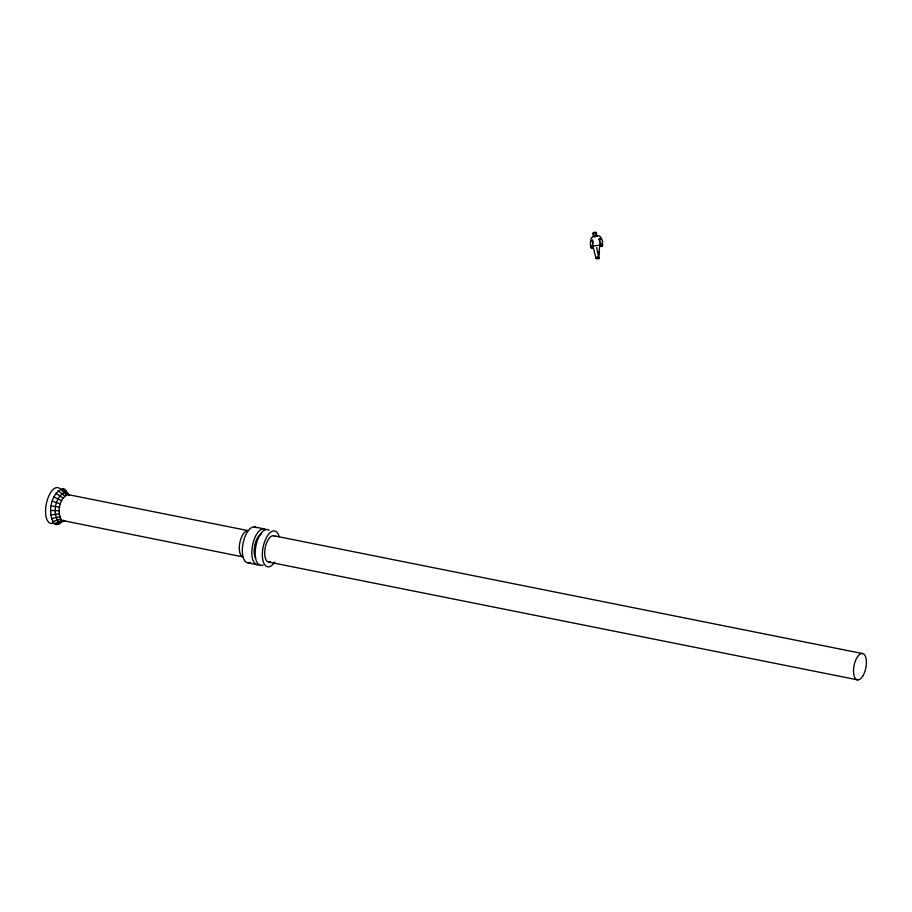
<?xml version="1.0" encoding="UTF-8"?>
<svg xmlns="http://www.w3.org/2000/svg" width="912" height="912" viewBox="0 0 912 912"><rect width="100%" height="100%" fill="white"/><g stroke="black" fill="none" stroke-linecap="round" stroke-linejoin="round"><path stroke-width="1.37" d="M595.935 258.278L597.28 257.344L598.238 258.62L597.371 257.15L596.095 257.708L596.368 258.723L599.127 258.552L598.42 257.868M602.672 245.533C597.748 248.383 605.579 243.96 601.259 238.648M58.55 524.081L63.703 520.41L58.55 524.081L56.316 524.503L54.298 523.705C47.207 513.479 50.582 493.369 62.677 488.581L64.695 489.379L68.286 494.498M243.413 556.993L61.834 520.376C56.624 512.875 59.098 498.1 67.978 494.589L248.075 530.613M599.15 238.408L600.13 245.111L592.743 246.115L592.72 241.133L590.657 240.996C589.255 249.66 593.666 247.015 592.583 239.845M590.828 246.719L591.421 248.281C592.367 247.574 592.207 248.383 592.127 246.536M599.059 252.02L599.8 245.089M596.22 234.68C596.163 234.84 593.165 231.979 593.096 234.897C592.241 238.135 599.845 236.105 595.718 234.908M602.148 246.24L602.695 244.439M602.387 245.51L601.259 246.582M596.015 258.37L598.067 258.028M595.422 235.741L593.632 236.379M596.505 234.943L596.38 232.526C595.171 231.511 591.478 233.312 593.039 233.757M56.316 524.503L59.93 522.109L64.957 520.649L59.93 522.109L58.243 521.447C52.337 512.943 55.142 496.185 65.219 492.195L69.46 495.17L65.219 492.195L62.677 488.581M54.298 523.705L61.834 520.376M52.645 521.732L60.614 518.928M595.924 258.028L592.925 246.08M593.746 236.459L591.272 237.964L590.657 240.996M51.448 518.734L59.736 516.728M596.767 236.345L593.803 236.55M598.261 258.427L599.287 258.267M599.275 239.639L601.635 238.442L599.674 236.071L596.95 235.706M50.798 514.904L59.257 513.912M50.741 510.492L59.223 510.674M598.751 257.845L599.435 252.35L598.568 251.872M51.289 505.818L59.622 507.243M254.288 526.919L263.796 528.823M273.475 535.697L862.307 653.505M268.801 562.066L857.645 679.873M247.939 562.841L257.446 564.745M60.431 503.846L52.394 501.201M597.907 258.256L598.523 257.138L596.687 247.608M61.594 500.722L53.979 496.937M592.23 248.497L591.215 247.711M63.042 498.077L55.94 493.335M64.661 496.082L58.14 490.622M66.348 494.897L60.443 489.003M64.695 489.379L66.895 492.868M599.332 239.628L601.304 244.633M66.348 491.34L67.146 493.346M274.694 562.088A18.263 8.197 -78.7 0 1 263.089 561.074A18.263 8.197 -78.7 0 1 267.581 535.675A18.263 8.197 -78.7 0 1 279.186 536.689M270.442 561.758A13.406 6.019 -78.7 0 1 265.107 548.351A13.406 6.019 -78.7 0 1 274.957 536.279M241.931 556.4A13.406 6.019 -78.7 0 1 239.719 543.278A13.406 6.019 -78.7 0 1 246.445 530.932M250.173 562.408A18.263 8.197 -78.7 0 1 242.911 544.156A18.263 8.197 -78.7 0 1 256.306 527.717M263.032 564.984A18.263 8.197 -78.7 0 1 255.77 546.733A18.263 8.197 -78.7 0 1 269.177 530.282M259.681 564.311A18.263 8.197 -78.7 0 1 252.419 546.06A18.263 8.197 -78.7 0 1 265.814 529.621M255.588 557.939A13.406 6.019 -78.7 0 1 254.95 544.532A13.406 6.019 -78.7 0 1 261.322 533.908M53.409 523.043A18.263 8.197 -78.7 0 1 46.147 504.792A18.263 8.197 -78.7 0 1 59.542 488.353M862.581 676.385A13.406 6.019 -78.7 0 0 863.789 654.086A13.406 6.019 -78.7 0 0 853.552 669.59A13.406 6.019 -78.7 0 0 862.581 676.385"/></g></svg>
